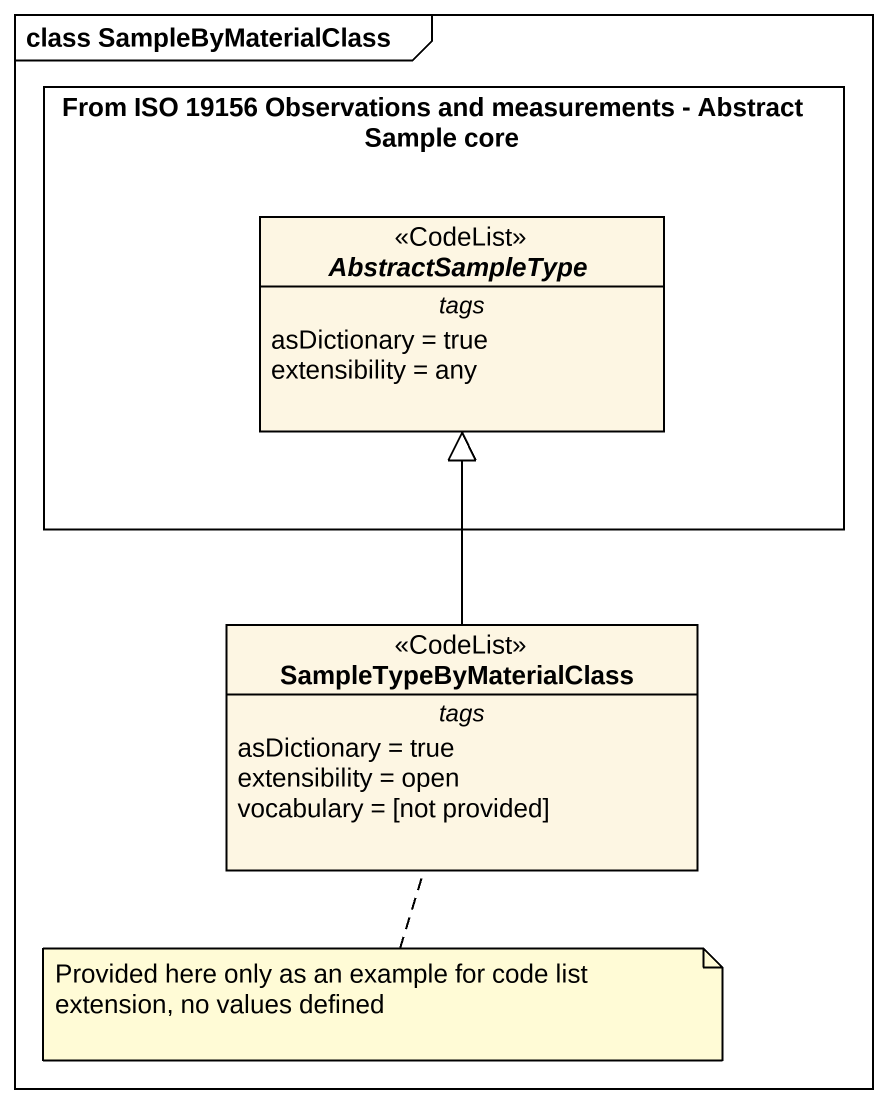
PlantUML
@startuml
mainframe class SampleByMaterialClass
hide circle
hide empty members
rectangle "From ISO 19156 Observations and measurements - Abstract Sample core" as From_ISO_19156_Observations #FFFFFF {
  abstract class AbstractSampleType <<CodeList>> {
    -- tags --
    asDictionary = true
    extensibility = any
  }
}
class SampleTypeByMaterialClass <<CodeList>> {
  -- tags --
  asDictionary = true
  extensibility = open
  vocabulary = [not provided]
}
SampleTypeByMaterialClass -up-|> AbstractSampleType
note bottom of SampleTypeByMaterialClass : Provided here only as an example for code list extension, no values defined
@enduml
